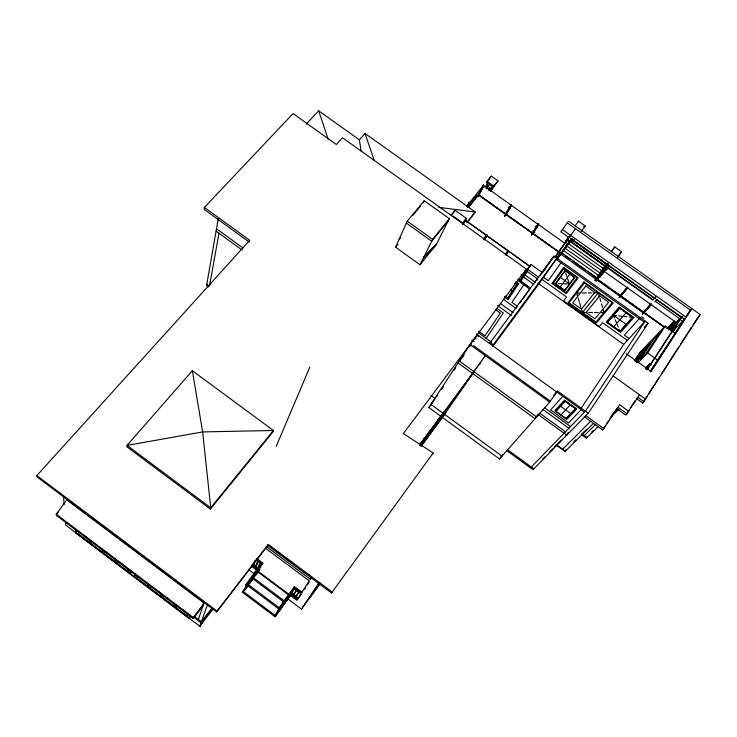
<?xml version="1.0" encoding="UTF-8"?>
<svg xmlns="http://www.w3.org/2000/svg" width="737" height="737" viewBox="0 0 737 737"><rect width="100%" height="100%" fill="white"/><g stroke="black" fill="none" stroke-linecap="round" stroke-linejoin="round"><path stroke-width="1.11" d="M102.268 552.022L102.314 549.249M104.258 553.515L104.313 550.76L108.892 554.206M115.165 561.732L115.304 559.042M117.146 563.234L117.312 560.544M128.017 572.115L128.321 568.844M130.007 573.607L130.32 570.41M130.744 574.169L131.075 570.917M134.226 576.785L134.585 573.561M134.972 577.347L135.359 573.939M136.953 578.849L137.34 575.643M525.232 270.728L526.338 269.069L342.493 137.727L336.348 144.516L293.077 113.572L204.398 207.419L204.112 209.317L249.29 242.114M147.99 586.477L148.386 583.962M149.98 587.979L150.394 585.482M218.281 218.613L206.572 285.514L208.396 286.84M209.483 286.14L218.99 233.224M160.961 596.251L161.449 593.81M162.96 597.762L163.292 596.141M173.95 606.044L174.549 603.677L172.845 602.396M175.95 607.555L176.558 605.197M210.377 509.064L210.736 507.802L202.647 431.919L192.348 370.729L127.031 445.406L126.93 446.862L210.377 509.064L272.883 431.946L273.418 430.491L192.348 370.729M186.802 616.418L187.659 613.562M188.801 617.928L189.814 614.667M189.547 618.49L190.376 615.856M193.131 618.472L204.02 603.013L66.754 499.778L56.252 514.26L56.362 515.403L193.131 618.472L203.099 605.676M196.051 613.958L195.056 616.952L201.413 621.742L211.906 608.191M198.364 619.448L204.02 603.013M65.492 521.75L65.759 525.177L199.81 626.229L207.337 605.178M204.398 207.419L249.705 240.299L36.85 475.595L37.025 476.922L216.577 611.94L268.296 544.422L332.203 592.032L331.503 592.999L267.78 545.518L268.296 544.422M202.399 622.876L199.81 626.229L200.713 624.11M276.154 446.429L309.835 367.109M254.154 562.138L253.196 565.408L255.711 560.056M254.882 560.774L253.473 565.039M395.585 247.208L407.248 221.164L424.217 200.704L449.367 218.686L436.249 244.592L420.016 264.776L395.585 247.208L397.74 244.601M253.196 565.408L254.974 561.419M257.296 571.497L290.065 595.984L275.039 616.768L242.372 592.29L246.702 586.201M248.212 582.626L244.444 590.678L246.554 584.929M244.067 590.401L247.282 583.575L247.346 584.303M258.558 560.848L255.555 567.168L257.895 560.94M244.444 590.678L246.932 585.215M255.186 566.891L257.729 561.566M249.88 580.323L245.937 588.725L248.526 582.193M255.555 567.168L258.272 561.226M255.693 566.993L258.42 561.041M245.937 588.725L249.042 581.944M251.188 578.803L247.429 586.772L250.193 579.899M423.324 202.666L424.217 200.704M247.429 586.772L250.737 579.586M250.635 580.268L249.705 583.372L249.051 583.455M249.428 583.741L252.745 576.776M249.705 583.372L252.828 576.555M255.324 572.695L250.921 581.788L253.602 575.136M250.921 581.788L254.44 574.418M252.404 579.844L255.444 572.207L252.404 579.844L256.135 572.05M257.922 568.936L260.447 562.552M257.692 568.476L260.585 562.368M254.772 575.182L256.559 571.322M254.412 576.785L257.453 569.397M254.698 576.417L259.157 567.039L259.535 567.315L255.905 574.842L255.527 574.565M256.762 572.152L259.157 567.039M256.476 560.461L261.045 563.446M257.664 572.538L257.02 572.621L257.664 572.538L260.852 564.671L255.905 574.842M257.738 571.313L259.516 567.518M257.388 572.898L261.23 564.947M259.396 568.955L258.3 571.497L259.783 569.093L259.037 568.531M258.3 571.497L259.783 569.093M256.642 558.416L262.768 563.409L258.466 560.203L258.18 560.571M420.016 264.776L432.647 239.368L449.367 218.686M463.435 224.02L466.42 218.392L455.088 210.294L451.108 215.858M467.12 206.084L469.165 202.233L470.068 202.868L467.525 207.659M467.212 205.973L469.165 202.233M467.369 206.627L469.395 202.988M467.415 206.894L469.92 202.334L483.039 185.862L478.073 195.241L468.437 207.235M483.454 184.895L483.555 186.093L483.454 184.895L477.742 195.683M462.808 224.426L465.498 219.737L463.011 224.168M483.555 186.093L477.834 196.871M478.829 195.158L483.859 185.715L510.796 204.877L505.407 214.08L478.829 195.158L505.471 214.016M486.475 182.5L491.321 176.115L498.019 180.869L497.438 181.938L493.182 187.262L486.475 182.5L491.321 176.115M485.213 187.373L487.323 183.421M486.061 186.443L487.562 183.642M487.618 185.89L487.903 185.356L488.742 185.954L488.456 186.489L487.618 185.89L486.19 187.677M486.733 188.773L487.793 186.802L487.286 186.82M490.455 188.331L490.169 188.856L489.34 188.267L489.626 187.732L490.52 188.368L488.843 190.736M490.206 190.929L492.878 186M490.547 190.92L492.565 187.198M490.593 191.454L494.131 184.941M491.229 190.901L494.453 184.978M483.813 239.037L486.125 235.057L465.194 220.114M484.32 238.852L486.853 234.827L484.227 239.783M483.914 239.921L486.853 234.827M484.67 239.645L486.982 235.674L507.811 250.552L505.379 254.449M484.78 239.507L486.982 235.674M504.642 216.088L511.515 204.628L504.771 216.19M282.649 603.456L276.08 614.382L279.553 607.73L279.931 608.016L279.618 608.458L279.553 607.73M277.186 612.125L281.258 605.372L281.635 605.657L277.554 612.41L277.186 612.125L277.831 612.042L277.554 612.41M276.08 614.382L279.028 609.453M283.312 602.829L284.666 600.655L285.053 600.941L281.101 607.445L280.723 607.168L281.377 607.076L281.101 607.445M275.039 616.768L290.065 595.984M283.1 603.29L284.15 601.53M279.028 610.429L279.295 610.061L278.65 610.153L279.028 610.429L285.505 599.66M286.757 598.573L282.566 605.473L286.38 598.287L286.057 598.73M287.762 596.371L284.031 603.502L283.938 602.857M281.377 607.076L286.011 599.393M282.566 605.473L287.881 596.666M287.098 598.048L289.798 593.561L290.175 593.847L289.853 594.289L289.798 593.561M284.031 603.502L291.502 591.194L291.566 591.922L291.889 591.479L287.587 598.527L287.209 598.251M286.122 600.498L285.744 600.213L286.122 600.498L288.259 596.952M294.413 586.606L293.575 587.721L301.221 593.432L302.05 592.308L294.413 586.606L294.054 587.933M286.398 600.13L293.215 588.826L293.593 589.112L289.319 596.196L288.674 596.279L289.319 596.196M290.737 593.451L291.382 593.359L290.737 593.451L293.777 588.485M289.051 596.565L293.593 589.112M297.591 599.144L290.35 593.736L289.65 594.897L290.618 594.096L297.518 599.255L298.393 598.085L291.216 592.566M291.106 593.727L294.441 588.218M294.588 588.495L279.231 609.748L278.218 608.992L293.612 587.73M293.105 595.229L293.759 595.137L293.105 595.229L296.753 589.36M293.483 595.505L297.131 589.646M505.6 255.057L508.539 250.313L506.07 254.385M506.236 255.057L508.668 251.16L529.719 266.195L522.008 277.711M295.482 596.998L298.89 591.544L299.277 591.829L295.859 597.283L295.482 596.998L296.182 596.85L295.859 597.283M266.324 546.522L310.24 579.245L311.438 577.347M304.372 589.618L305.579 587.73M307.375 584.902L309.181 582.073M537.881 224.131L532.142 233.113L506.218 214.66L511.616 205.457L537.835 224.205M531.451 235.186L538.6 223.882L531.653 234.863M559.724 252.745L532.943 233.684L538.701 224.711L564.901 243.339M604.147 270.488L608.486 263.809M636.538 398.616L642.747 403.075L647.104 396.294M648.965 393.392L658.915 377.897M661.402 374.028L678.814 346.915M680.684 344.004L691.251 327.541M693.121 324.639L700.15 314.496L568.568 221.155L560.793 231.759L568.964 237.563M642.747 403.075L700.15 314.496M599.715 275.574L598.684 276.605M595.754 279.019L595.054 280.005L596.242 280.852L603.944 271.069L602.958 270M603.944 271.069L604.644 270.074L603.234 268.839L601.493 272.819M605.363 267.291L598.269 276.522M604.46 269.429L598.684 276.808M598.066 277.563L605.961 266.343M603.732 271.013L603.907 270.792M604.174 270.295L605.943 267.54M607.435 263.275L602.654 270.682L603.032 270.175M598.895 276.771L600.084 274.938M605.261 266.84L603.502 269.576L604.441 270.12M606.44 265.016L607.62 263.192M627.638 412.379L629.416 409.634M630.605 407.791L635.349 400.449M627.178 413.881L618.021 407.294L616.712 408.565L625.851 415.134L639.513 394.811M596.85 277.996L604.801 265.781M672.872 331.908L676.354 326.546L674.76 325.413L671.066 330.692M650.145 371.218L690.44 310.065L567.343 222.961M650.283 372.019L690.449 310.056M691.859 308.619L651.103 371.503L626.395 353.824M581.253 434.498L586.32 438.165L587.564 436.267M645.658 368.574L647.63 365.957L648.44 366.529M670.569 330.342L672.614 327.606L673.406 328.177M646.423 367.809L647.63 365.957M670.873 330.287L672.614 327.606M645.934 369.274L649.73 363.866L651.351 365.027M646.708 368.509L649.73 363.866M671.278 330.775L674.76 325.413M681.32 316.956L647.022 369.827L681.522 317.527L656.667 299.867M673.13 330.849L676.354 326.546M673.24 330.931L675.562 327.357M473.476 345.625L550.484 401.223L499.511 458.994L428.86 407.552L470.013 344.621L477.373 334.782M584.155 416.562L602.737 429.966L605.777 425.313M606.993 423.453L608.808 420.661M610.024 418.8L616.104 409.496M602.737 429.966L619.688 404.742L628.836 411.32M669.343 329.513L674.327 321.885L668.229 327.993M441.435 389.587L443.315 386.722M453.955 370.499L455.834 367.634M469.506 346.777L471.321 344.004M638.214 362.567L647.611 352.977L665.271 326.04L674.972 332.94M556.103 444.973L565.076 451.477L566.292 449.625M634.962 361.148L641.135 351.789L650.255 342.337L637.155 362.245M635.828 360.844L640.711 353.428L645.621 348.352L636.372 362.411M654.465 337.997L640.278 359.573L645.99 353.732L660.26 331.991L654.465 337.997L656.197 339.232M634.769 360.31L640.296 351.936L665.271 326.04M635.027 360.052L640.554 351.669M566.449 449.561L565.371 451.182L556.389 444.678M504.79 296.495L507.461 298.411L517.319 283.598L515.495 282.299M519.668 280.843L530.962 264.472L542.414 272.644L552.17 258.567M580.645 409.007L623.677 344.419L645.17 321.129L585.436 411.172L531.313 467.037M506.706 450.574L532.998 469.699L588.264 413.208L648.127 323.239L553.948 256.154L489.515 343.534M529.885 266.085L530.962 264.472M288.158 599.117L301.47 609.075L318.725 583.271M527.305 271.511L520.608 281.516L522.33 282.741M318.881 583.741L308.932 598.591L320.263 583.17M643.244 312.202L620.886 296.182L643.244 312.202L650.485 304.188L627.777 288.047L620.84 296.246M643.161 312.764L642.618 313.87L643.29 312.866M664.838 327.569L644.064 312.783L651.315 304.777L674.198 321.046L666.994 328.527M650.633 305.035L651.176 303.92L642.36 314.146M555.624 283.856L565.132 270.765L574.418 277.388L564.717 290.341L555.624 283.856L560.092 277.204L569.517 283.929L568.927 282.289M486.18 338.375L503.297 313.022L496.821 308.37M524.541 283.717L511.911 302.363L517.669 306.5M419.795 445.176L424.844 437.879M420.449 444.475L428.013 433.485M421.398 445.959L442.393 417.409L485.268 355.639L423.775 439.925L444.236 411.366M432.573 427.396L426.732 435.825L434.931 424.669M499.511 458.994L502.643 454.443M627.095 288.296L627.648 287.19L619.181 297.647M588.264 413.208L557.494 391.025L549.673 402.135L470.013 344.621M434.554 425.157L440.496 416.598M535.688 417.787L538.176 414.176M620.029 295.675L597.633 279.627L620.029 295.675L626.947 287.458L604.156 271.354L597.578 279.692M538.461 414.249L536.591 416.967L459.289 361.029L463.868 354.893M619.974 296.265L619.43 297.352L620.112 296.357M520.202 302.824L521.474 300.982M522.745 299.148L530.474 287.964L518.056 279.083M536.61 280.714L537.789 279.001L526.347 270.829L528.705 267.669M540.193 275.546L548.604 263.404M543.206 271.64L546.366 267.089M547.637 265.265L553.948 256.154M577.78 222.206L578.49 221.192L585.252 225.983L584.533 226.996L583.686 226.397M479.907 363.94L480.791 362.668M492.556 345.727L556.877 258.245L538.95 283.846L492.758 346.676M568.863 236.706L565.565 241.285L566.569 239.94L567.186 240.382M554.841 257.968L570.604 235.352L562.442 229.548M555.772 255.555L558.056 257.176L559.162 255.601L556.868 253.97L575.477 228.728M565.482 246.444L566.864 244.712M562.515 251.188L570.281 240.179M557.402 258.899L571.488 238.935L558.056 257.176M559.991 255.509L570.585 240.345M602.645 273.897L603.806 272.248L566.394 245.651M607.095 268.738L606.118 270.111L609.582 265.725M618.002 256.642L621.549 251.722L614.759 246.904L611.203 251.814M617.624 257.296L621.549 251.722M488.318 189.584L489.626 187.732M489.34 188.267L489.681 187.778M572.842 241.57L574.243 239.645M602.737 270.212L603.437 269.217M596.832 279.784L595.901 281.073M596.242 280.852L596.942 279.867M599.89 276.651L601.641 274.173M597.799 279.996L598.545 278.982L560.885 252.183M603.76 271.769L606.8 267.577L569.544 240.732M603.935 271.64L606.8 267.577M611.47 251.538L614.759 246.904M604.294 262.446L605.731 263.984M561.76 261.718L548.236 280.723L543.501 277.342M262.142 564.229L246.803 585.473L245.79 584.708L260.898 563.768M246.803 585.473L262.916 563.096M569.185 241.856L568.863 241.625M570.724 239.203L571.23 239.193M552.022 283.432L563.565 267.402L578.158 277.803L566.246 293.584L552.022 283.432L556.49 283.561M281.258 605.372L281.322 606.1L281.635 605.657M420.026 444.724L421.5 442.679L420.67 443.766M564.514 243.136L565.841 241.303L566.679 241.902M331.503 592.999L433.181 453.006L403.388 433.586L526.338 269.069M432.241 454.296L433.181 453.006M572.935 241.487L573.93 240.133L573.303 239.691M581.226 231.473L585.252 225.983M419.528 445.001L431.725 428.372M419.989 444.512L424.088 438.93M432.481 427.524L439.74 417.639M420.145 445.111L474.094 371.743M567.204 245.237L568.006 244.094M560.212 255.195L560.921 254.228M301.47 609.075L319.618 584.358M420.91 446.382L445.857 412.416M574.842 226.195L578.49 221.192M567.564 238.585L568.549 237.24M569.185 236.761L565.5 241.8L566.338 242.399M567.352 240.999L568.688 239.175M560.166 287.098L569.775 274.072M310.24 579.245L311.585 577.43M301.037 593.727L294.164 588.596M298.789 597.679L301.332 594.243M289.982 595.146L290.516 593.727M296.477 589.738L297.029 588.992L301.065 591.995M529.424 266.591L530.014 265.799M524.633 273.501L526.393 271.142M463.914 355.068L458.036 362.936L535.071 418.69M523.224 275.61L524.984 273.261M520.258 280.06L523.169 276.154M434.296 399.859L430.915 404.401L502.017 456.148M436.332 397.132L437.677 395.318M275.712 614.105L276.357 614.013M428.86 407.552L432.803 402.264M538.6 223.882L537.863 224.849L538.738 223.974M532.943 233.684L559.779 252.68M507.811 250.552L486.871 235.822M508.539 250.313L507.682 251.437L508.687 250.423M508.668 251.16L529.608 266.343M567.168 245.099L572.271 238.373M571.921 239.488L561.658 252.948L560.802 252.34M242.372 592.29L245.707 587.933M569.793 241.063L569.968 241.533M199.819 626.22L213.472 608.541M216.577 611.94L267.78 545.518M635.773 361.738L641.218 353.824L639.532 355.216M212.192 608.394L201.035 622.802L193.251 616.933M203.403 604.791L193.407 617.624L56.252 514.26L58.38 511.837M486.125 235.057L465.084 220.262M487.01 234.937L485.987 235.941M511.653 204.729L510.769 205.586M603.142 268.987L605.75 265.348M602.544 269.917L605.455 266.168M605.565 266.204L602.35 270.93M595.524 279.314L605.768 266.269M594.823 280.3L605.777 266.453M598.591 276.753L601.337 273.095M601.429 272.939L605.685 267.522M603.925 270.396L604.672 269.447M597.716 278.614L596.601 280.088M598.73 277.591L604.644 270.074M466.42 218.392L462.735 222.998L453.264 216.236M462.44 223.947L464.282 221.644M464.89 220.879L465.508 220.114M498.019 180.869L493.762 186.194L487.046 181.431M466.788 222.565L475.199 212.007L365.036 133.452L359.352 139.818L361.112 151.085M467.295 222.482L475.199 212.007L438.957 207.364M485.757 188.036L487.903 185.356M486.595 188.635L488.742 185.954M466.558 206.507L469.303 202.933M470.068 202.868L469.082 202.334M471.505 201.265L476.682 194.715M468.52 207.29L478.156 195.296M448.4 220.603L431.707 241.248L406.382 223.09M581.336 308.646L582.488 312.451L598.324 292.792L599.513 296.965M607.583 322.318L619.706 308.241L632.438 317.315L620.01 331.189L607.583 322.318L613.331 315.187L626.146 324.335M451.376 214.882L455.088 210.294M412.738 215.434L420.495 206.074M619.043 297.545L627.786 287.283M613.792 326.758L626.072 312.774M553.736 395.299L557.494 391.025M620.149 331.475L632.797 317.361L619.577 307.937L607.242 322.272L620.139 331.484M562.801 396.377L550.585 409.993L568.513 422.955L581.235 409.671M620.536 332.359L633.875 317.5L619.172 307.025L606.21 322.133L620.536 332.359L619.347 329.605M655.838 296.615L652.742 300.042L567.591 239.534M642.222 314.054L651.315 304.012M640.232 317.619L624.359 335.086L629.14 338.504M655.036 301.673L656.805 299.719M556.159 411.126L565.113 401.287L575.311 408.648L566.154 418.349M561.152 414.738L570.208 404.963M644.267 327.385L648.127 323.239M673.443 322.622L674.751 321.212L668.754 327.753M306.168 124.166L318.651 110.771L359.352 139.818M423.968 256.826L436.792 243.532M423.443 257.886L436.249 244.592M667.059 328.674L674.825 321.36M668.634 329.946L679.726 318.577M542.432 459.326L544.79 456.912M549.507 452.085L552.658 448.861M554.224 447.258L561.299 440.017M566.016 435.189L568.374 432.776L566.753 435.198L538.286 414.599M669.509 329.798L683.061 315.943M673.019 330.922L682.563 321.231L679.809 319.278M562.672 449.229L590.337 421.546M573.395 442.384L575.8 439.998M582.212 433.632L586.219 429.662M565.076 451.477L593.349 423.462M584.284 435.613L595.56 424.521M591.793 431.974L593.414 430.39M586.32 438.165L598.297 426.493M399.233 239.064L400.799 237.544M611.701 415.3L617.413 409.754M610.964 416.902L619.052 409.053M245.79 584.708L247.098 585.196M674.751 321.212L673.904 321.627M579.522 292.994L576.61 293.022L577.421 295.694M582.184 292.967L586.366 292.921M588.458 292.902L591.866 292.865M593.727 292.838L598.324 292.792M582.488 312.451L586.689 312.47M588.577 312.479L592.603 312.497M594.464 312.506L598.177 312.516M600.895 312.534L603.962 312.543L603.179 309.798M558.305 283.607L561.345 283.699M563.483 283.754L566.771 283.846M567.739 283.874L569.517 283.929M514.306 283.34L517.319 283.598M616.501 315.666L613.58 315.362L614.501 317.979M618.684 315.897L622.129 316.256M623.465 316.394L626.809 316.735M629.278 316.993L633.875 317.5M570.604 235.352L685.926 317.021M569.222 237.323L684.074 318.909M573.533 240.594L603.363 261.782M571.239 239.175L654.373 298.236M570.116 240.778L653.046 299.71M655.34 301.332L680.122 318.946M605.215 267.927L606.054 268.526M568.706 243.883L603.75 268.793M566.946 243.56L567.923 244.251M508.272 207.134L510.133 208.46M535.32 226.379L537.19 227.705M565.307 248.332L600.71 273.51M673.968 326.224L674.77 326.795M562.911 250.101L600.747 277.02M671.831 328.416L672.623 328.978M533.044 230.976L534.905 232.293M561.585 253.141L563.418 254.449M565.261 255.757L570.77 259.682M572.603 260.981L586.376 270.783M588.209 272.091L596.473 277.978M479.262 195.148L524.016 227.014M525.877 228.341L551.985 246.923M553.856 248.249L559.447 252.229M598.039 279.701L611.001 288.932M612.852 290.249L628.597 301.451M630.448 302.769L664.71 327.164M506.273 214.587L532.197 233.049M644.11 312.709L664.885 327.495M558.084 252.229L644.405 313.676M641.641 316.707L643.954 318.356M556.094 259.35L644.23 322.143M647.611 352.977L657.432 359.988M542.036 279.443L566.596 296.983L563.519 301.028L599.31 326.611L602.626 322.732L627.38 340.411M527.425 269.217L538.894 277.416M538.01 283.183L623.677 344.419M524.993 274.965L535.421 282.428M648.956 364.64L649.767 365.211M521.197 274.993L522.994 276.283M521.087 275.141L522.883 276.43M523.574 277.075L533.975 284.51M646.865 366.722L647.676 367.293M524.053 283.975L527.489 286.435M517.254 280.124L529.728 289.042M515.9 281.783L518.664 283.763L508.079 299.618L504.486 297.039M515.891 282.382L517.66 283.644L507.618 298.715L504.845 296.725M510.529 289.807L512.335 291.097M407.248 221.164L432.647 239.368M613.027 375.815L645.732 399.27M503.371 299.277L516.259 308.527M637.883 397.326L644.11 401.803M500.266 303.441L513.311 312.801M497.484 305.533L511.414 315.537M495.752 309.798L500.303 313.068L485.029 335.86L478.543 331.18M478.728 333.004L491.588 342.272M490.216 342.521L493.265 344.723M476.305 333.944L584.57 412.075M476.793 335.298L478.654 336.643M585.39 415.309L604.018 428.741M474.342 337.61L476.185 338.946M471.966 339.941L473.808 341.268M472.251 340.31L473.9 341.498M560.59 406.253L570.687 413.54M581.806 433.817L586.965 437.548M544.357 407.653L570.521 426.566M542.847 409.431L568.89 428.252M539.604 413.107L565.454 431.799M216.503 228.756L243.053 248.047M216.088 231.123L242.197 250.092M507.461 449.69L533.818 468.861M430.804 395.373L435.576 398.846M206.802 284.187L208.589 285.486M276.734 551.368L278.568 552.732M287.734 559.567L289.567 560.931M299.655 568.448L303.322 571.175M276.67 551.497L280.336 554.233M284.915 557.642L293.16 563.787M299.581 568.568L305.081 572.667M265.532 548.245L309.236 580.82L296.882 600.259L251.685 566.486M299.95 592.336L301.313 593.349M256.375 559.954L262.068 564.21M252.938 563.971L258.116 567.997M252.045 565.122L257.268 569.028M251.99 565.233L257.213 569.139M248.857 569.738L254.007 573.589M252.828 577.32L285.67 601.88M252.312 578.434L285.044 602.921M247.835 584.275L280.65 608.836M247.337 585.371L280.042 609.849M242.851 591.221L275.629 615.782M36.85 475.595L216.945 611.019M82.959 534.666L88.44 538.793M121.9 564.008L125.566 566.771M158.05 591.249L159.754 592.53M166.875 597.9L168.58 599.181M181.689 609.057L184.25 610.991M78.527 534.122L128.081 571.47M137.027 578.223L186.968 615.856M75.865 533.091L188.727 618.168M258.143 569.673L258.89 570.245M506.043 295.417L507.461 298.411M615.266 319.821L616.473 322.705M617.265 324.621L618.306 327.099M563.565 267.402L565.196 271.916M565.73 273.409L566.771 276.292M567.499 278.319L568.605 281.396M365.036 133.452L374.295 160.62M318.651 110.771L328.112 139.017M578.158 298.126L579.3 301.903M579.651 303.082L580.903 307.218M600.001 298.66L600.885 301.765M601.512 303.957L602.479 307.347M63.548 496.849L64.156 504.67M75.671 529.424L75.856 532.787M76.418 530.023L76.593 533.348M78.398 531.23L78.564 534.832M89.352 539.484L89.398 542.321M91.342 540.986L91.379 543.814M563.998 268.332L553.017 283.542L565.823 292.69L577.126 277.683L563.998 268.332M564.993 270.461L555.293 283.819L564.855 290.645L574.759 277.425L564.993 270.461M584.008 281.967L568.052 302.714L596.353 322.944L613.304 302.843L584.008 281.967M584.432 282.888L569.047 302.843L595.957 322.069L612.244 302.714L584.432 282.888M585.832 285.956L572.667 302.898L581.419 309.144L594.833 292.368L585.832 285.956M505.573 214.817L504.965 215.858L505.573 214.817M273.418 430.491L210.736 507.802L127.031 445.406L202.647 431.919L273.418 430.491M599.697 295.841L586.155 312.525L594.916 318.789L608.716 302.271L599.697 295.841M555.956 409.523L554.768 410.85L566.744 419.5L576.758 408.934L564.505 400.099L555.956 409.523M564.966 400.992L555.809 411.053L566.302 418.634L575.671 408.722L564.966 400.992M478.018 196.539L477.917 195.351L478.018 196.539"/></g></svg>
